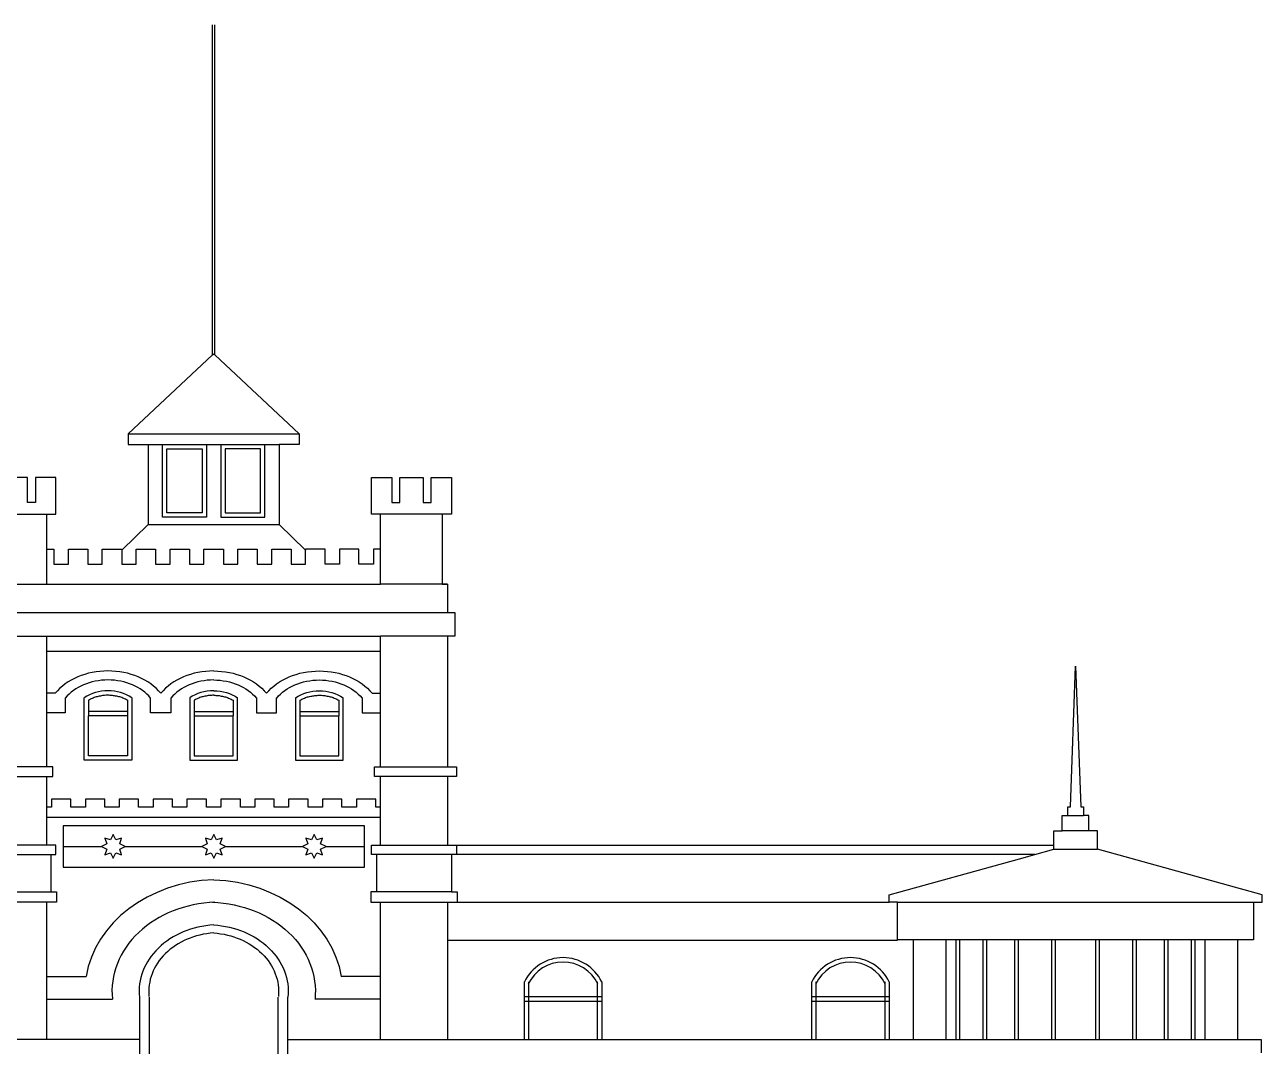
# Model space of a CAD drawing. Extents: x 57125 to 87063, y 75732 to 102848.
# Drawn here: x 69531 to 86321, y 88989 to 102848 of the extents above; entities that cross this region are included whole.
import ezdxf

# ---------------------------------------------------------------- set-up
doc = ezdxf.new("R2010")
doc.units = 0
for name, color, linetype, lineweight in [('01_SOURCE_ARCHITECTURE', 7, 'Continuous', 25), ('02_SOURCE_OPENINGS', 7, 'Continuous', 25), ('05_ANDALUSIAN_GIRIH', 7, 'Continuous', 25), ('06_ANDALUSIAN_FRIEZES', 7, 'Continuous', 25)]:
    doc.layers.add(name, color=color, linetype=linetype, lineweight=lineweight)

# ---------------------------------------------------------------- blocks, each defined once
blk = doc.blocks.new('ANDALUSIAN_ORIGINAL_OPENING_055')
at = {"layer": '02_SOURCE_OPENINGS'}
blk.add_lwpolyline([(-298.944367, 924.74415), (-298.944367, -59.996923), (298.94166, -59.996923), (298.94166, 924.74415)], dxfattribs=at)
blk.add_lwpolyline([(-238.944367, 0.003077), (238.94166, 0.003077), (238.94166, 864.74415), (-238.944367, 864.74415)], close=True, dxfattribs=at)
blk = doc.blocks.new('ANDALUSIAN_ORIGINAL_OPENING_050')
at = {"layer": '02_SOURCE_OPENINGS'}
for points in [[(-1008, 1426), (-1008, 851), (-1008, 671), (-1008, 432), (-1008, 252), (-1008, 0), (0, 0), (1008, 0), (1008, 252), (1008, 432), (1008, 671), (1008, 851), (1008, 1426)], [(-877, 1426), (-877, 109), (0, 109), (877, 109), (877, 1426)]]:
    blk.add_lwpolyline(points, dxfattribs=at)
for major_axis, start_param in [((1089, 0), 1.641557), ((958, 0), 1.65125)]:
    blk.add_ellipse((77, 1502), major_axis=major_axis, ratio=0.833333, start_param=start_param, end_param=3.225507, dxfattribs=at)
at = {"layer": '02_SOURCE_OPENINGS', "extrusion": (0, 0, -1)}
for major_axis, start_param in [((-1089, 0), 1.641557), ((-958, 0), 1.65125)]:
    blk.add_ellipse((-77, 1502), major_axis=major_axis, ratio=0.833333, start_param=start_param, end_param=3.225507, dxfattribs=at)
blk = doc.blocks.new('ANDALUSIAN_ORIGINAL_OPENING_058')
at = {"layer": '02_SOURCE_OPENINGS'}
for points in [[(-525, 583), (-525, 783)], [(-465, 583), (-465, 783)], [(465, 783), (465, 583)], [(525, 783), (525, 583)], [(-525, 523), (-525, 583)], [(-525, 583), (-465, 583)], [(-525, 0), (-525, 523)], [(-525, 523), (-465, 523)], [(-465, 523), (-465, 583)], [(-465, 583), (465, 583)], [(-465, 0), (-465, 523)], [(-465, 523), (465, 523)], [(465, 583), (465, 523)], [(465, 583), (525, 583)], [(465, 523), (465, 0)], [(465, 523), (525, 523)], [(525, 583), (525, 523)], [(525, 523), (525, 0)]]:
    blk.add_lwpolyline(points, dxfattribs=at)
for radius in [583, 523]:
    blk.add_arc((0, 529), radius, 25.763, 154.237, dxfattribs=at)
blk = doc.blocks.new('ANDALUSIAN_ORIGINAL_OPENING_052')
at = {"layer": '02_SOURCE_OPENINGS'}
for points in [[(-324, 785), (-324, -60), (0, -60), (324, -60), (324, 785)], [(-264, 752), (-264, 600)], [(264, 752), (264, 600)], [(-264, 600), (-264, 540)], [(-264, 600), (0, 600), (264, 600)], [(-264, 540), (0, 540), (264, 540)], [(-264, 540), (-264, 0), (0, 0), (264, 0), (264, 540)], [(264, 600), (264, 540)]]:
    blk.add_lwpolyline(points, dxfattribs=at)
blk.add_ellipse((0, 512), major_axis=(-485, 0), ratio=0.757576, start_param=4.712389, end_param=5.444463, dxfattribs=at)
at = {"layer": '02_SOURCE_OPENINGS', "extrusion": (0, 0, -1)}
blk.add_ellipse((0, 512), major_axis=(485, 0), ratio=0.757576, start_param=4.712389, end_param=5.444463, dxfattribs=at)
at = {"layer": '02_SOURCE_OPENINGS'}
for points in [[(0, 819), (-5, 819), (-10, 819), (-35, 819), (-55, 817), (-94, 812), (-113, 808), (-151, 799), (-169, 794), (-205, 781), (-222, 774), (-247, 761), (-256, 757), (-264, 752)], [(0, 819), (5, 819), (10, 819), (35, 819), (55, 817), (94, 812), (113, 808), (151, 799), (169, 794), (205, 781), (222, 774), (247, 761), (256, 757), (264, 752)]]:
    blk.add_open_spline(points, degree=3, knots=[1.5707963, 1.5707963, 1.5707963, 1.5707963, 1.6044175, 1.6044175, 1.7403243, 1.7403243, 1.8762311, 1.8762311, 2.0121379, 2.0121379, 2.1480447, 2.1480447, 2.2226492, 2.2226492, 2.2226492, 2.2226492], dxfattribs=at)
blk = doc.blocks.new('ANDALUSIAN_ORIGINAL_OPENING_053')
at = {"layer": '02_SOURCE_OPENINGS'}
for points in [[(-324, 785), (-324, -60), (324, -60), (324, 785)], [(-264, 752), (-264, 600)], [(264, 752), (264, 600)], [(-264, 600), (-264, 540)], [(-264, 600), (264, 600)], [(-264, 540), (264, 540)], [(-264, 540), (-264, 0), (264, 0), (264, 540)], [(264, 600), (264, 540)]]:
    blk.add_lwpolyline(points, dxfattribs=at)
at = {"layer": '02_SOURCE_OPENINGS', "extrusion": (0, 0, -1)}
blk.add_ellipse((0, 512), major_axis=(-485, 0), ratio=0.757576, start_param=0.838722, end_param=2.302871, dxfattribs=at)
at = {"layer": '02_SOURCE_OPENINGS'}
blk.add_open_spline([(-264, 752), (-264, 752), (-263, 753), (-247, 762), (-231, 770), (-196, 784), (-179, 791), (-142, 802), (-123, 806), (-84, 813), (-65, 816), (-25, 819), (-5, 820), (35, 819), (55, 817), (94, 812), (113, 808), (151, 799), (169, 794), (205, 781), (222, 774), (247, 761), (256, 757), (264, 752)], degree=3, knots=[0.918945, 0.918945, 0.918945, 0.918945, 0.924884, 0.924884, 1.06079, 1.06079, 1.196697, 1.196697, 1.332604, 1.332604, 1.468511, 1.468511, 1.604418, 1.604418, 1.740324, 1.740324, 1.876231, 1.876231, 2.012138, 2.012138, 2.148045, 2.148045, 2.222649, 2.222649, 2.222649, 2.222649], dxfattribs=at)
blk = doc.blocks.new('ANDALUSIAN_ORIGINAL_OPENING_040')
at = {"layer": '02_SOURCE_OPENINGS'}
for points in [[(-221.14542, 0.00367), (-221.14542, 1354.508578)], [(221.145062, 0.00367), (221.145062, 1354.508578)]]:
    blk.add_lwpolyline(points, dxfattribs=at)
blk = doc.blocks.new('ANDALUSIAN_ORIGINAL_OPENING_048')
at = {"layer": '02_SOURCE_OPENINGS'}
for points in [[(-221.145928, 0.00367), (-221.145928, 1354.508578)], [(221.144555, 0.00367), (221.144555, 1354.508578)]]:
    blk.add_lwpolyline(points, dxfattribs=at)
blk = doc.blocks.new('ANDALUSIAN_ORIGINAL_OPENING_044')
at = {"layer": '02_SOURCE_OPENINGS'}
for points in [[(272.175897, 0.00367), (272.175897, 1354.508578)], [(322.175897, 0.00367), (322.175897, 1354.508578)]]:
    blk.add_lwpolyline(points, dxfattribs=at)
blk = doc.blocks.new('ANDALUSIAN_ORIGINAL_OPENING_043')
at = {"layer": '02_SOURCE_OPENINGS'}
for points in [[(226.103237, 0.00367), (226.103237, 1354.508578)], [(276.103237, 0.00367), (276.103237, 1354.508578)]]:
    blk.add_lwpolyline(points, dxfattribs=at)
blk = doc.blocks.new('ANDALUSIAN_ORIGINAL_OPENING_059')
at = {"layer": '02_SOURCE_OPENINGS'}
for points in [[(-525, 583), (-525, 783)], [(-465, 583), (-465, 783)], [(465, 783), (465, 583)], [(525, 783), (525, 583)], [(-525, 523), (-525, 583)], [(-525, 583), (-465, 583)], [(-525, 0), (-525, 523)], [(-525, 523), (-465, 523)], [(-465, 523), (-465, 583)], [(-465, 583), (465, 583)], [(-465, 0), (-465, 523)], [(-465, 523), (465, 523)], [(465, 583), (465, 523)], [(465, 583), (525, 583)], [(465, 523), (465, 0)], [(465, 523), (525, 523)], [(525, 583), (525, 523)], [(525, 523), (525, 0)]]:
    blk.add_lwpolyline(points, dxfattribs=at)
for radius in [583, 523]:
    blk.add_arc((0, 529), radius, 25.763, 154.237, dxfattribs=at)
blk = doc.blocks.new('ANDALUSIAN_ORIGINAL_OPENING_045')
at = {"layer": '02_SOURCE_OPENINGS'}
for points in [[(226.102993, 0.00367), (226.102993, 1354.508578)], [(276.102993, 0.00367), (276.102993, 1354.508578)]]:
    blk.add_lwpolyline(points, dxfattribs=at)
blk = doc.blocks.new('ANDALUSIAN_ORIGINAL_OPENING_046')
at = {"layer": '02_SOURCE_OPENINGS'}
for points in [[(190.236346, 0.00367), (190.236346, 1354.508578)], [(240.236346, 0.00367), (240.236346, 1354.508578)]]:
    blk.add_lwpolyline(points, dxfattribs=at)
blk = doc.blocks.new('ANDALUSIAN_ORIGINAL_OPENING_047')
at = {"layer": '02_SOURCE_OPENINGS'}
for points in [[(157.624268, 0.00367), (157.624268, 1354.508578)], [(207.624268, 0.00367), (207.624268, 1354.508578)]]:
    blk.add_lwpolyline(points, dxfattribs=at)
blk = doc.blocks.new('ANDALUSIAN_ORIGINAL_OPENING_041')
at = {"layer": '02_SOURCE_OPENINGS'}
for points in [[(-207.620134, 0.00367), (-207.620134, 1354.508578)], [(-157.620134, 0.00367), (-157.620134, 1354.508578)], [(157.622789, 0.00367), (157.622789, 1354.508578)], [(207.622789, 0.00367), (207.622789, 1354.508578)]]:
    blk.add_lwpolyline(points, dxfattribs=at)
blk = doc.blocks.new('ANDALUSIAN_ORIGINAL_OPENING_042')
at = {"layer": '02_SOURCE_OPENINGS'}
for points in [[(190.236142, 0.00367), (190.236142, 1354.508578)], [(240.236142, 0.00367), (240.236142, 1354.508578)]]:
    blk.add_lwpolyline(points, dxfattribs=at)
blk = doc.blocks.new('ANDALUSIAN_ORIGINAL_OPENING_051')
at = {"layer": '02_SOURCE_OPENINGS'}
for points in [[(324, 785), (324, -60), (-324, -60), (-324, 785)], [(-264, 752), (-264, 600)], [(264, 752), (264, 600)], [(-264, 600), (-264, 540)], [(264, 600), (-264, 600)], [(264, 540), (-264, 540)], [(264, 540), (264, 0), (-264, 0), (-264, 540)], [(264, 600), (264, 540)]]:
    blk.add_lwpolyline(points, dxfattribs=at)
blk.add_ellipse((0, 512), major_axis=(485, 0), ratio=0.757576, start_param=0.838722, end_param=2.302871, dxfattribs=at)
blk.add_open_spline([(264, 752), (264, 752), (263, 753), (247, 762), (231, 770), (196, 784), (179, 791), (142, 802), (123, 806), (84, 813), (65, 816), (25, 819), (5, 820), (-35, 819), (-55, 817), (-94, 812), (-113, 808), (-151, 799), (-169, 794), (-205, 781), (-222, 774), (-247, 761), (-256, 757), (-264, 752)], degree=3, knots=[0.918945, 0.918945, 0.918945, 0.918945, 0.924884, 0.924884, 1.06079, 1.06079, 1.196697, 1.196697, 1.332604, 1.332604, 1.468511, 1.468511, 1.604418, 1.604418, 1.740324, 1.740324, 1.876231, 1.876231, 2.012138, 2.012138, 2.148045, 2.148045, 2.222649, 2.222649, 2.222649, 2.222649], dxfattribs=at)
blk = doc.blocks.new('ANDALUSIAN_ORIGINAL_OPENING_054')
at = {"layer": '02_SOURCE_OPENINGS'}
blk.add_lwpolyline([(298.944602, 924.74415), (298.944602, -59.996923), (-298.941425, -59.996923), (-298.941425, 924.74415)], dxfattribs=at)
blk.add_lwpolyline([(-238.941425, 0.003077), (-238.941425, 864.74415), (238.944602, 864.74415), (238.944602, 0.003077)], close=True, dxfattribs=at)
blk = doc.blocks.new('ANDALUSIAN_TOWER_ANDALUSIAN_PANEL')
at = {"layer": '05_ANDALUSIAN_GIRIH'}
for points in [[(-1202.273333, 280), (-1275.059105, 316.125316), (-1249.136248, 393.137085), (-1326.148017, 367.214228), (-1362.273333, 440), (-1398.398649, 367.214228), (-1475.410418, 393.137085), (-1449.487561, 316.125316), (-1522.273333, 280)], [(161.06, 280), (88.274228, 316.125316), (114.197085, 393.137085), (37.185316, 367.214228), (1.06, 440), (-35.065316, 367.214228), (-112.077085, 393.137085), (-86.154228, 316.125316), (-158.94, 280)], [(1524.393333, 280), (1451.607561, 316.125316), (1477.530418, 393.137085), (1400.518649, 367.214228), (1364.393333, 440), (1328.268017, 367.214228), (1251.256248, 393.137085), (1277.179105, 316.125316), (1204.393333, 280)], [(-2043.94, 280), (-1522.273333, 280)], [(-1522.273333, 280), (-1449.487561, 243.874684), (-1475.410418, 166.862915), (-1398.398649, 192.785772), (-1362.273333, 120), (-1326.148017, 192.785772), (-1249.136248, 166.862915), (-1275.059105, 243.874684), (-1202.273333, 280)], [(-1202.273333, 280), (-158.94, 280)], [(-158.94, 280), (-86.154228, 243.874684), (-112.077085, 166.862915), (-35.065316, 192.785772), (1.06, 120), (37.185316, 192.785772), (114.197085, 166.862915), (88.274228, 243.874684), (161.06, 280)], [(161.06, 280), (1204.393333, 280)], [(1204.393333, 280), (1277.179105, 243.874684), (1251.256248, 166.862915), (1328.268017, 192.785772), (1364.393333, 120), (1400.518649, 192.785772), (1477.530418, 166.862915), (1451.607561, 243.874684), (1524.393333, 280)], [(1524.393333, 280), (2046.06, 280)]]:
    blk.add_lwpolyline(points, dxfattribs=at)
at = {"layer": '06_ANDALUSIAN_FRIEZES'}
blk.add_lwpolyline([(-2043.94, 0), (2046.06, 0), (2046.06, 280), (2046.06, 560), (-2043.94, 560), (-2043.94, 280)], close=True, dxfattribs=at)

msp = doc.modelspace()

# ---------------------------------------------------------------- linework, layer by layer
at = {"layer": '01_SOURCE_ARCHITECTURE'}
for points in [[(72077, 98369), (72077, 102848)], [(72078, 98369), (72078, 102848)], [(72110, 98369), (72110, 102848)], [(72111, 98369), (72111, 102848)], [(70932, 97299), (72077, 98369)], [(72077, 98369), (72078, 98369)], [(72078, 98369), (72094, 98384), (72110, 98369)], [(72111, 98369), (72110, 98369)], [(73256, 97299), (72111, 98369)], [(70932, 97299), (72094, 97299), (73256, 97299)], [(70932, 97299), (70932, 97153), (71206, 97153)], [(73256, 97299), (73256, 97153), (72982, 97153)], [(71206, 97153), (71206, 96068)], [(71206, 97153), (71399, 97153), (71997, 97153), (72094, 97153), (72191, 97153), (72789, 97153), (72982, 97153)], [(72982, 97153), (72982, 96068)], [(69830, 96208), (69951, 96208), (69951, 96707), (69675, 96707), (69675, 96368), (69569, 96368), (69569, 96707), (69250, 96707), (69250, 96381), (69250, 96368), (69144, 96368), (69144, 96707), (68868, 96707), (68868, 96208), (68994, 96208)], [(74358, 96208), (74237, 96208), (74237, 96707), (74513, 96707), (74513, 96368), (74619, 96368), (74619, 96707), (74938, 96707), (74938, 96381), (74938, 96368), (75044, 96368), (75044, 96707), (75320, 96707), (75320, 96208), (75193, 96208)], [(68994, 96208), (69830, 96208)], [(69830, 95734), (69830, 96208)], [(74358, 95734), (74358, 96208)], [(75193, 96208), (74358, 96208)], [(75193, 96208), (75193, 95260)], [(71206, 96068), (70847, 95721)], [(71206, 96068), (72094, 96068), (72982, 96068)], [(72982, 96068), (73341, 95721)], [(69830, 95260), (69830, 95734)], [(69830, 95734), (69927, 95734), (69927, 95528), (70123, 95528), (70123, 95734), (70387, 95734), (70387, 95528), (70583, 95528), (70583, 95734), (70847, 95734), (70847, 95721)], [(70847, 95721), (70847, 95528), (71043, 95528), (71043, 95734), (71306, 95734), (71306, 95528), (71502, 95528), (71502, 95734), (71766, 95734), (71766, 95528), (71962, 95528), (71962, 95734), (72094, 95734), (72226, 95734), (72226, 95528), (72422, 95528), (72422, 95734), (72686, 95734), (72686, 95528), (72882, 95528), (72882, 95734), (73145, 95734), (73145, 95528), (73341, 95528), (73341, 95721)], [(74358, 95734), (74261, 95734), (74261, 95528), (74065, 95528), (74065, 95734), (73801, 95734), (73801, 95528), (73605, 95528), (73605, 95734), (73341, 95734), (73341, 95721)], [(74358, 95260), (74358, 95734)], [(68994, 95260), (69830, 95260)], [(69830, 95260), (72094, 95260), (74358, 95260)], [(75193, 95260), (74358, 95260)], [(75267, 95260), (75193, 95260)], [(75193, 95260), (75193, 95259), (75267, 95259), (75267, 94872)], [(68921, 94872), (68823, 94872), (68823, 94553), (69830, 94553)], [(68921, 94872), (72094, 94872), (75267, 94872)], [(75267, 94872), (75365, 94872), (75365, 94553), (74358, 94553)], [(69830, 94347), (69830, 94553)], [(69830, 94553), (72094, 94553), (74358, 94553)], [(74358, 94347), (74358, 94553)], [(75267, 94548), (75267, 94350), (75267, 92778)], [(69830, 92778), (69830, 94347)], [(69830, 94347), (72094, 94347), (74358, 94347)], [(74358, 92778), (74358, 94347)], [(83683, 92118), (83683, 92239), (83720, 92239), (83789, 94144), (83858, 92239), (83895, 92239), (83895, 92118)], [(70081, 93714), (70081, 93514), (69835, 93514)], [(69943, 93778), (69840, 93778)], [(71515, 93714), (71515, 93514), (71239, 93514), (71239, 93714)], [(72673, 93714), (72673, 93514), (72948, 93514), (72948, 93714)], [(74107, 93714), (74107, 93514), (74353, 93514)], [(74245, 93778), (74348, 93778)], [(69830, 92778), (68921, 92778)], [(69830, 92650), (69910, 92650), (69910, 92778), (69830, 92778)], [(74358, 92650), (74278, 92650), (74278, 92778), (74358, 92778)], [(74358, 92778), (75267, 92778)], [(75267, 92778), (75390, 92778), (75390, 92650), (75267, 92650)], [(68921, 92650), (69830, 92650)], [(69830, 92232), (69830, 92650)], [(74358, 92232), (74358, 92650)], [(75267, 92650), (74358, 92650)], [(75267, 92650), (75267, 91717)], [(74358, 92232), (74295, 92232), (74295, 92339), (74031, 92339), (74031, 92232), (73956, 92232), (73835, 92232), (73835, 92339), (73571, 92339), (73571, 92232), (73375, 92232), (73375, 92339), (73111, 92339), (73111, 92232), (72915, 92232), (72915, 92339), (72652, 92339), (72652, 92232), (72456, 92232), (72456, 92339), (72192, 92339), (72192, 92232), (71996, 92232), (71996, 92339), (71732, 92339), (71732, 92232), (71536, 92232), (71536, 92339), (71272, 92339), (71272, 92232), (71076, 92232), (71076, 92339), (70813, 92339), (70813, 92232), (70617, 92232), (70617, 92339), (70353, 92339), (70353, 92232), (70231, 92232), (70157, 92232), (70157, 92339), (69893, 92339), (69893, 92232), (69830, 92232)], [(69830, 92099), (69830, 92232)], [(74358, 92099), (74358, 92232)], [(69830, 91717), (69830, 92099)], [(69830, 92099), (72094, 92099), (74358, 92099)], [(74358, 91717), (74358, 92099)], [(83608, 91910), (83608, 92118), (83683, 92118)], [(83683, 92118), (83895, 92118)], [(83969, 91910), (83969, 92118), (83895, 92118)], [(83494, 91717), (83494, 91910), (83608, 91910)], [(83969, 91910), (83608, 91910)], [(84084, 91661), (84084, 91910), (83969, 91910)], [(69830, 91717), (68921, 91717)], [(69885, 91589), (69953, 91589), (69953, 91717), (69830, 91717)], [(74303, 91589), (74235, 91589), (74235, 91717), (74358, 91717)], [(74358, 91717), (75267, 91717)], [(75267, 91717), (75390, 91717)], [(75390, 91717), (75390, 91589)], [(75390, 91717), (83494, 91717)], [(83494, 91661), (83494, 91717)], [(68866, 91589), (69885, 91589)], [(69885, 91589), (69885, 91082)], [(74303, 91589), (74303, 91082)], [(75322, 91589), (74303, 91589)], [(75322, 91589), (75322, 91082)], [(75390, 91589), (75322, 91589)], [(83234, 91589), (79278, 91589), (75390, 91589)], [(81257, 90943), (81257, 91041), (83029, 91532), (83234, 91589)], [(83234, 91589), (83494, 91661)], [(83494, 91661), (84084, 91661)], [(86204, 90943), (86304, 90943), (86321, 90943), (86321, 91041), (84084, 91661)], [(68866, 91082), (69885, 91082)], [(69885, 91082), (69962, 91082), (69962, 90943), (69830, 90943)], [(74303, 91082), (74226, 91082), (74226, 90943), (74358, 90943)], [(75322, 91082), (74303, 91082)], [(75322, 91082), (75399, 91082), (75399, 90943)], [(69830, 90943), (68921, 90943)], [(69830, 89079), (69830, 90943)], [(74358, 89079), (74358, 90943)], [(74358, 90943), (75267, 90943)], [(75267, 90943), (75267, 90428)], [(75267, 90943), (75399, 90943)], [(75399, 90943), (81257, 90943)], [(81373, 90943), (81257, 90943)], [(81373, 90943), (86204, 90943)], [(86204, 90943), (86204, 90433), (85989, 90433), (85547, 90433), (85409, 90433), (85359, 90433), (85044, 90433), (84994, 90433), (84613, 90433), (84563, 90433), (84111, 90433), (84061, 90433), (83517, 90433), (83467, 90433), (83014, 90433), (82964, 90433), (82584, 90433), (82534, 90433), (82219, 90433), (82169, 90433), (82031, 90433), (81589, 90433), (81373, 90433), (81373, 90943)], [(75267, 90428), (75267, 89079)], [(75267, 90428), (81373, 90428)], [(69840, 89935), (70363, 89935)], [(74348, 89935), (73825, 89935)], [(69840, 89628), (70720, 89628)], [(74348, 89628), (73468, 89628)], [(69830, 89079), (68921, 89079)], [(71086, 89079), (69830, 89079)], [(73102, 89079), (74358, 89079)], [(74358, 89079), (75267, 89079)], [(75267, 89079), (76309, 89079), (76369, 89079), (77299, 89079), (77359, 89079), (80209, 89079), (80269, 89079), (81198, 89079), (81258, 89079), (81589, 89079), (82031, 89079), (82169, 89079), (82219, 89079), (82534, 89079), (82584, 89079), (82964, 89079), (83014, 89079), (83467, 89079), (83517, 89079), (84061, 89079), (84111, 89079), (84563, 89079), (84613, 89079), (84994, 89079), (85044, 89079), (85359, 89079), (85409, 89079), (85547, 89079), (85989, 89079), (86304, 89079), (86304, 88899)]]:
    msp.add_lwpolyline(points, dxfattribs=at)
for centre, major_axis, ratio, start_param, end_param in [((70660, 93442), (-843, 0), 0.757576, 3.695611, 5.729167), ((72094, 93442), (843, 0), 0.757576, 1.570796, 2.587574), ((70660, 93442), (681, 0), 0.757576, 0.554019, 2.587574), ((72094, 93442), (-681, 0), 0.757576, 4.712389, 5.729167), ((72171, 89730), (-1824, 0), 0.833333, 4.754605, 6.14808), ((72171, 89730), (-1457, 0), 0.833333, 4.754605, 0.083914)]:
    msp.add_ellipse(centre, major_axis=major_axis, ratio=ratio, start_param=start_param, end_param=end_param, dxfattribs=at)
at = {"layer": '01_SOURCE_ARCHITECTURE', "extrusion": (0, 0, -1)}
for centre, major_axis, ratio, start_param, end_param in [((72094, 93442), (-843, 0), 0.757576, 1.570796, 2.587574), ((73528, 93442), (843, 0), 0.757576, 3.695611, 5.729167), ((72094, 93442), (681, 0), 0.757576, 4.712389, 5.729167), ((73528, 93442), (-681, 0), 0.757576, 0.554019, 2.587574), ((72017, 89730), (1824, 0), 0.833333, 4.754605, 6.14808), ((72017, 89730), (1457, 0), 0.833333, 4.754605, 0.083914)]:
    msp.add_ellipse(centre, major_axis=major_axis, ratio=ratio, start_param=start_param, end_param=end_param, dxfattribs=at)

# ---------------------------------------------------------------- block references
for name, p in [('ANDALUSIAN_ORIGINAL_OPENING_054', (71698, 96228)), ('ANDALUSIAN_ORIGINAL_OPENING_055', (72490, 96228)), ('ANDALUSIAN_ORIGINAL_OPENING_051', (70660, 92931)), ('ANDALUSIAN_ORIGINAL_OPENING_052', (72094, 92931)), ('ANDALUSIAN_ORIGINAL_OPENING_053', (73528, 92931)), ('ANDALUSIAN_TOWER_ANDALUSIAN_PANEL', (72094, 91420)), ('ANDALUSIAN_ORIGINAL_OPENING_050', (72094, 88228)), ('ANDALUSIAN_ORIGINAL_OPENING_040', (81810, 89079)), ('ANDALUSIAN_ORIGINAL_OPENING_041', (82376, 89079)), ('ANDALUSIAN_ORIGINAL_OPENING_042', (82774, 89079)), ('ANDALUSIAN_ORIGINAL_OPENING_043', (83241, 89079)), ('ANDALUSIAN_ORIGINAL_OPENING_044', (83789, 89079)), ('ANDALUSIAN_ORIGINAL_OPENING_045', (84337, 89079)), ('ANDALUSIAN_ORIGINAL_OPENING_046', (84803, 89079)), ('ANDALUSIAN_ORIGINAL_OPENING_047', (85201, 89079)), ('ANDALUSIAN_ORIGINAL_OPENING_048', (85768, 89079)), ('ANDALUSIAN_ORIGINAL_OPENING_058', (76834, 89079)), ('ANDALUSIAN_ORIGINAL_OPENING_059', (80734, 89079))]:
    msp.add_blockref(name, p)

doc.saveas('drawing.dxf')
